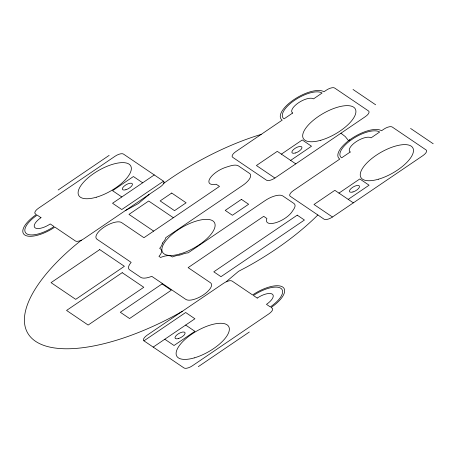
<?xml version="1.0" encoding="UTF-8"?>
<svg xmlns="http://www.w3.org/2000/svg" width="456" height="456" viewBox="0 0 456 456"><rect width="100%" height="100%" fill="white"/><g stroke="black" fill="none" stroke-linecap="round" stroke-linejoin="round"><path stroke-width="0.68" d="M163.915 182.97L163.772 183.284L170.852 178.307A145.179 57.889 -29.7 0 1 260.194 134.68L261.185 134.4M317.843 214.964L316.948 215.876A145.179 57.889 -29.7 0 1 246.65 267.056L238.579 271.314L226.147 281.785L226.581 281.626M149.049 194.501L138.424 203.501L125.166 210.718M349.786 139.798L348.595 140.699L345.249 136.566L340.94 133.22M58.146 190.01L109.144 155.382M154.265 174.933L112.535 203.262L121.786 209.526L163.516 181.197L123.428 154.054A7.119 2.839 -29.7 0 0 115.06 156.248L38.56 208.181A7.119 2.839 -29.7 0 0 35.334 213.858L36.366 214.554A25.622 10.214 -29.7 0 0 24.749 234.982A25.622 10.214 -29.7 0 0 54.868 227.082L75.422 241.002A7.119 2.839 -29.7 0 0 83.79 238.807L160.29 186.869A7.119 2.839 -29.7 0 0 163.516 181.197M281.392 154.134L302.254 139.969L311.505 146.233L290.643 160.398M274.917 178.04L365.324 116.662A7.119 2.839 -29.7 0 0 368.551 110.99L334.63 88.019A7.119 2.839 -29.7 0 0 326.268 90.214L323.948 91.787A25.622 10.214 -29.7 0 0 293.835 99.687A25.622 10.214 -29.7 0 0 282.218 120.116L235.86 151.591A7.119 2.839 -29.7 0 0 232.634 157.269L266.555 180.234A7.119 2.839 -29.7 0 0 274.917 178.04L256.414 165.517L277.282 151.352L295.784 163.875M338.956 193.11L359.818 178.946L369.069 185.21L348.207 199.375M143.948 340.837A7.119 2.839 -29.7 0 1 147.174 335.16L223.674 283.227A7.119 2.839 -29.7 0 1 232.036 281.033L252.595 294.952A25.622 10.214 -29.7 0 1 282.709 287.052A25.622 10.214 -29.7 0 1 271.098 307.481L272.124 308.176A7.119 2.839 -29.7 0 1 268.897 313.848L192.403 365.786A7.119 2.839 -29.7 0 1 184.036 367.981L143.948 340.837L185.672 312.508L194.923 318.772L153.199 347.101M332.481 217.016L422.889 155.638A7.119 2.839 -29.7 0 0 426.115 149.967L392.194 126.996A7.119 2.839 -29.7 0 0 383.827 129.19L381.512 130.764A25.622 10.214 -29.7 0 0 351.394 138.664A25.622 10.214 -29.7 0 0 339.783 159.093L293.419 190.568A7.119 2.839 -29.7 0 0 290.193 196.245L324.119 219.211A7.119 2.839 -29.7 0 0 332.481 217.016L313.979 204.487L334.841 190.323L353.343 202.852M198.314 366.647L249.318 332.025M182.297 311.317L177.105 314.269A145.179 57.889 -29.7 0 1 35.505 341.282A145.179 57.889 -29.7 0 1 75.154 245.237L81.316 240.249L80.877 240.403M353.024 89.473L375.636 104.783M410.588 128.449L433.2 143.76M142.671 182.799L133.42 176.535L112.558 190.699L121.809 196.963M173.354 217.723L148.685 201.016L128.985 214.394L153.655 231.101M185.655 325.065L194.906 331.33L174.038 345.494L164.787 339.23M162.33 243.116L162.307 243.629A15.088 6.013 -29.7 0 1 160.255 247.676L159.668 248.366L160.478 248.913A15.088 6.013 -29.7 0 1 159.549 255.685L158.962 256.375L160.58 257.469L161.589 257.07A15.088 6.013 -29.7 0 1 171.581 256.432L172.391 256.979L173.4 256.58A15.088 6.013 -29.7 0 1 179.373 255.183L181.123 254.722A15.088 6.013 -29.7 0 1 187.325 252.926L188.163 252.841L265.09 200.611A15.088 6.013 -29.7 0 1 282.823 195.955L293.926 203.473A15.088 6.013 -29.7 0 1 293.67 209.338L291.903 211.926A15.088 6.013 -29.7 0 1 275.088 222.898A15.088 6.013 -29.7 0 1 266.908 218.544L263.699 216.326L188.123 267.632L210.438 282.737A15.088 6.013 -29.7 0 1 203.615 294.753A15.088 6.013 -29.7 0 1 185.883 299.432L151.751 276.325L150.742 276.724A15.088 6.013 -29.7 0 1 140.75 277.362L129.646 269.844A15.088 6.013 -29.7 0 1 130.576 263.072L131.163 262.382L97.037 239.275A15.088 6.013 -29.7 0 1 103.911 227.242A15.088 6.013 -29.7 0 1 121.627 222.602L143.936 237.713L219.501 186.401L216.178 184.235A15.088 6.013 -29.7 0 1 209.811 178.649A15.088 6.013 -29.7 0 1 225.994 167.249L229.818 166.058A15.088 6.013 -29.7 0 1 238.42 165.887L249.523 173.405A15.088 6.013 -29.7 0 1 242.683 185.438L165.75 237.667L165.625 238.231A15.088 6.013 -29.7 0 1 162.98 242.438L162.33 243.116M171.724 193.042L160.136 200.914L174.528 210.655L186.116 202.789L171.724 193.042M292.655 113.037L284.077 118.856A23.341 9.308 -29.7 0 1 294.656 100.246A23.341 9.308 -29.7 0 1 322.09 93.047L313.517 98.872A12.808 5.107 -29.7 0 0 298.458 102.822A12.808 5.107 -29.7 0 0 292.655 113.037M99.721 249.592L51.043 282.646L75.713 299.347L124.391 266.298L99.721 249.592M122.197 272.671L66.559 310.439L88.145 325.054L143.782 287.286L122.197 272.671M241.435 199.38L225.213 210.398L232.406 215.266L248.634 204.254L241.435 199.38M350.214 152.013L341.641 157.833A23.341 9.308 -29.7 0 1 352.22 139.222A23.341 9.308 -29.7 0 1 379.654 132.023L371.076 137.849A12.808 5.107 -29.7 0 0 356.022 141.799A12.808 5.107 -29.7 0 0 350.214 152.013M162.051 283.94L120.327 312.269L129.578 318.533L171.302 290.204L162.051 283.94M297.238 215.158L213.784 271.816L220.983 276.689L304.431 220.031L297.238 215.158M257.218 298.082L253.416 295.505A23.341 9.308 -29.7 0 1 280.856 288.312A23.341 9.308 -29.7 0 1 270.277 306.922L266.469 304.346A12.808 5.107 -29.7 0 0 272.278 294.131A12.808 5.107 -29.7 0 0 257.218 298.082M40.989 217.683L37.187 215.112A23.341 9.308 -29.7 0 0 26.608 233.723A23.341 9.308 -29.7 0 0 54.042 226.524L50.24 223.947A12.808 5.107 -29.7 0 1 35.186 227.897A12.808 5.107 -29.7 0 1 40.989 217.683M178.541 338.54A5.694 2.269 -29.7 0 0 184.999 332.606A5.694 2.269 -29.7 0 0 176.614 335.114A5.694 2.269 -29.7 0 0 178.541 338.54M194.245 357.897A29.891 11.919 -29.7 0 0 228.832 326.792A29.891 11.919 -29.7 0 0 185.119 339.344A29.891 11.919 -29.7 0 0 194.245 357.897M352.961 191.965A5.694 2.269 -29.7 0 0 359.425 186.031A5.694 2.269 -29.7 0 0 351.04 188.539A5.694 2.269 -29.7 0 0 352.961 191.965M378.372 179.231A29.891 11.919 -29.7 0 0 412.959 148.126A29.891 11.919 -29.7 0 0 369.246 160.677A29.891 11.919 -29.7 0 0 378.372 179.231M295.402 152.988A5.694 2.269 -29.7 0 0 301.861 147.054A5.694 2.269 -29.7 0 0 293.476 149.562A5.694 2.269 -29.7 0 0 295.402 152.988M320.807 140.254A29.891 11.919 -29.7 0 0 355.395 109.149A29.891 11.919 -29.7 0 0 311.682 121.701A29.891 11.919 -29.7 0 0 320.807 140.254M125.896 189.736A5.694 2.269 -29.7 0 0 132.36 183.796A5.694 2.269 -29.7 0 0 123.975 186.304A5.694 2.269 -29.7 0 0 125.896 189.736M96.239 197.237A29.891 11.919 -29.7 0 0 130.826 166.132A29.891 11.919 -29.7 0 0 87.113 178.684A29.891 11.919 -29.7 0 0 96.239 197.237M179.858 254.003A29.891 11.919 -29.7 0 0 214.633 222.921A29.891 11.919 -29.7 0 0 171.017 235.296A29.891 11.919 -29.7 0 0 179.858 254.003"/></g></svg>
